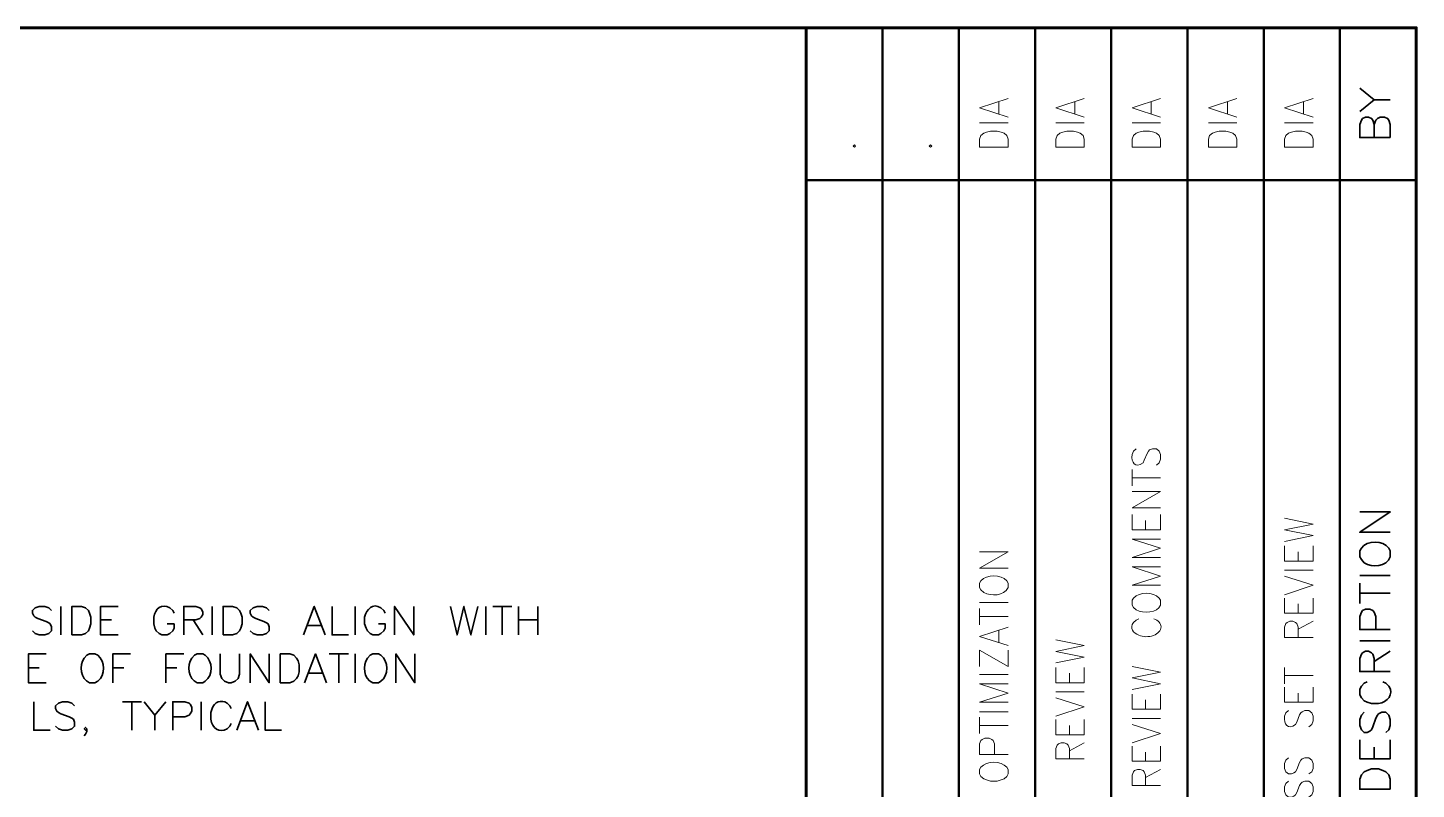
# Model space of a CAD drawing. Header units: inches. Extents: x 5 to 516, y -193 to 129.
# Drawn here: x 277.91 to 296.12, y 85.48 to 95.46 of the extents above; entities that cross this region are included whole.
import ezdxf

# ---------------------------------------------------------------- set-up
doc = ezdxf.new("R2010")
doc.units = ezdxf.units.IN
doc.header["$MEASUREMENT"] = 0
doc.layers.add('PDF2_Geometry', color=7, linetype='Continuous')

msp = doc.modelspace()

# ---------------------------------------------------------------- linework, layer by layer
at = {"layer": 'PDF2_Geometry', "lineweight": 60}
for points in [[(296.1186862, 5.4634085), (296.1186862, 95.4634157), (161.1186754, 95.4634157), (161.1186754, 5.4634085)], [(288.1186855, 95.4634157), (288.1186855, 5.4634085)]]:
    msp.add_lwpolyline(points, dxfattribs=at)
at = {"layer": 'PDF2_Geometry', "lineweight": 50}
for points in [[(289.1186856, 95.4634157), (289.1186856, 76.4634142)], [(290.1186857, 95.4634157), (290.1186857, 76.4634142)], [(291.1186858, 95.4634157), (291.1186858, 76.4634142)], [(292.1186859, 95.4634157), (292.1186859, 76.4634142)], [(293.1186859, 95.4634157), (293.1186859, 76.4634142)], [(294.118686, 95.4634157), (294.118686, 76.4634142)], [(295.1186861, 95.4634157), (295.1186861, 76.4634142)], [(288.1186855, 93.4634155), (296.1186862, 93.4634155)]]:
    msp.add_lwpolyline(points, dxfattribs=at)
at = {"layer": 'PDF2_Geometry', "lineweight": 15}
for points in [[(290.7653524, 94.2934191), (290.392019, 94.4134192), (290.7653524, 94.5367525)], [(291.7653525, 94.2934191), (291.3920191, 94.4134192), (291.7653525, 94.5367525)], [(292.7653525, 94.2934191), (292.3920192, 94.4134192), (292.7653525, 94.5367525)], [(293.7653526, 94.2934191), (293.3920193, 94.4134192), (293.7653526, 94.5367525)], [(294.7653527, 94.2934191), (294.3920193, 94.4134192), (294.7653527, 94.5367525)], [(290.642019, 94.3367541), (290.642019, 94.4900875)], [(291.6420191, 94.3367541), (291.6420191, 94.4900875)], [(292.6420191, 94.3367541), (292.6420191, 94.4900875)], [(293.6420192, 94.3367541), (293.6420192, 94.4900875)], [(294.6420193, 94.3367541), (294.6420193, 94.4900875)], [(290.392019, 94.2167522), (290.7653523, 94.2167522)], [(291.392019, 94.2167522), (291.7653524, 94.2167522)], [(292.3920191, 94.2167522), (292.7653525, 94.2167522)], [(293.3920192, 94.2167522), (293.7653526, 94.2167522)], [(294.3920193, 94.2167522), (294.7653526, 94.2167522)], [(292.4453528, 89.9434161), (292.4086862, 89.9134161), (292.3920195, 89.8667494)], [(292.5353528, 89.7600827), (292.5520195, 89.7934161), (292.5886862, 89.8834161), (292.6053528, 89.9134161), (292.6220195, 89.9300827), (292.6586862, 89.9434161), (292.7120195, 89.9434161), (292.7486862, 89.9134161), (292.7653528, 89.8667494), (292.7653528, 89.8067494), (292.7486862, 89.7600827), (292.7120195, 89.7300827)], [(292.3920191, 89.4567556), (292.3920191, 89.670089)], [(292.3920191, 89.563418), (292.7653525, 89.563418)], [(292.7653525, 89.170087), (292.3920192, 89.170087), (292.7653525, 89.3834204), (292.3920192, 89.3834204)], [(292.7653525, 89.0800819), (292.7653525, 88.8800818), (292.3920192, 88.8800818), (292.3920192, 89.0800819)], [(292.5686854, 88.8800818), (292.5686854, 89.0034152)], [(294.3920193, 88.7300846), (294.7653526, 88.8067512), (294.3920193, 88.8800846), (294.7653526, 88.9567512), (294.3920193, 89.0334179)], [(292.7653525, 88.5167531), (292.3920192, 88.5167531), (292.7653525, 88.6400864), (292.3920192, 88.7600865), (292.7653525, 88.7600865)], [(290.7653524, 88.3800818), (290.392019, 88.3800818), (290.7653524, 88.5934152), (290.392019, 88.5934152)], [(294.7653527, 88.6700883), (294.7653527, 88.4700883), (294.3920193, 88.4700883), (294.3920193, 88.6700883)], [(294.5686855, 88.4700883), (294.5686855, 88.5934217)], [(292.7653525, 88.1534176), (292.3920192, 88.1534176), (292.7653525, 88.2734176), (292.3920192, 88.3967509), (292.7653525, 88.3967509)], [(294.3920193, 88.3500864), (294.7653526, 88.3500864)], [(290.4086856, 88.2134222), (290.392019, 88.1834222), (290.392019, 88.1234222), (290.4086856, 88.0934222), (290.4453523, 88.0600888)], [(290.7653523, 88.1234222), (290.7653523, 88.1834222), (290.7486856, 88.2134222)], [(294.3920193, 88.0300859), (294.7653526, 88.1534192), (294.3920193, 88.2734192)], [(292.4086858, 87.9867479), (292.3920191, 87.9567479), (292.3920191, 87.8934146), (292.4086858, 87.8634146), (292.4453525, 87.8334146)], [(292.7653525, 87.8934146), (292.7653525, 87.9567479), (292.7486858, 87.9867479)], [(294.7653527, 87.9867555), (294.7653527, 87.7900888), (294.3920193, 87.7900888), (294.3920193, 87.9867555)], [(290.392019, 87.9267533), (290.7653523, 87.9267533)], [(290.392019, 87.6367549), (290.392019, 87.8500883)], [(294.5686855, 87.7900888), (294.5686855, 87.9100888)], [(290.392019, 87.7434173), (290.7653523, 87.7434173)], [(290.7653524, 87.3634191), (290.392019, 87.4834191), (290.7653524, 87.6067525)], [(292.4820188, 87.7134151), (292.4453522, 87.6967484), (292.4086855, 87.6667484)], [(294.7653527, 87.4700882), (294.3920193, 87.4700882), (294.3920193, 87.6067549), (294.408686, 87.6534216), (294.4253527, 87.6667549), (294.4620193, 87.6834216), (294.498686, 87.6834216), (294.5353527, 87.6667549), (294.5520194, 87.6534216), (294.568686, 87.6067549), (294.568686, 87.4700882)], [(294.5686855, 87.5767506), (294.7653522, 87.6834173)], [(290.642019, 87.4100839), (290.642019, 87.5600839)], [(291.392019, 87.1367549), (291.7653524, 87.2100882), (291.392019, 87.2867549), (291.7653524, 87.3634216), (291.392019, 87.4400882)], [(290.7653524, 87.3034167), (290.7653524, 87.0900833), (290.392019, 87.3034167), (290.392019, 87.0900833)], [(291.7653525, 87.0767519), (291.7653525, 86.8767519), (291.3920191, 86.8767519), (291.3920191, 87.0767519)], [(292.3920191, 86.7867521), (292.7653525, 86.8634188), (292.3920191, 86.9400855), (292.7653525, 87.0134188), (292.3920191, 87.0900855)], [(294.3920193, 86.8634191), (294.3920193, 87.0767524)], [(290.392019, 86.983421), (290.7653523, 86.983421)], [(291.5686853, 86.8767519), (291.5686853, 87.0000852)], [(294.3920193, 86.9700882), (294.7653526, 86.9700882)], [(290.7653524, 86.6200855), (290.392019, 86.6200855), (290.7653524, 86.7400855), (290.392019, 86.8634188), (290.7653524, 86.8634188)], [(291.392019, 86.75675), (291.7653524, 86.75675)], [(292.7653525, 86.7267524), (292.7653525, 86.5300857), (292.3920192, 86.5300857), (292.3920192, 86.7267524)], [(294.7653527, 86.8167521), (294.7653527, 86.6200855), (294.3920193, 86.6200855), (294.3920193, 86.8167521)], [(294.5686855, 86.6200855), (294.5686855, 86.7400855)], [(291.392019, 86.4367494), (291.7653524, 86.5600827), (291.392019, 86.6800828)], [(292.5686854, 86.5300857), (292.5686854, 86.6500857)], [(294.445353, 86.5134164), (294.4086863, 86.4834163), (294.3920196, 86.4367497)], [(294.535353, 86.330083), (294.5520197, 86.360083), (294.5886863, 86.4534163), (294.605353, 86.4834163), (294.6220197, 86.4967497), (294.6586863, 86.5134164), (294.7120197, 86.5134164), (294.7486863, 86.4834163), (294.765353, 86.4367497), (294.765353, 86.3767497), (294.7486863, 86.330083), (294.7120197, 86.300083)], [(290.392019, 86.4967538), (290.7653523, 86.4967538)], [(290.392019, 86.2100852), (290.392019, 86.4234185)], [(291.7653525, 86.3934158), (291.7653525, 86.1934158), (291.3920191, 86.1934158), (291.3920191, 86.3934158)], [(292.3920191, 86.406754), (292.7653525, 86.406754)], [(292.3920191, 86.0900833), (292.7653525, 86.2100833), (292.3920191, 86.3300833)], [(290.392019, 86.3167543), (290.7653523, 86.3167543)], [(290.7653524, 85.9367494), (290.392019, 85.9367494), (290.392019, 86.073416), (290.4086857, 86.1200827), (290.4253524, 86.133416), (290.462019, 86.1500827), (290.5153524, 86.1500827), (290.552019, 86.133416), (290.5686857, 86.1200827), (290.5886857, 86.073416), (290.5886857, 85.9367494)], [(291.5686853, 86.1934158), (291.5686853, 86.3167491)], [(291.7653525, 85.8767518), (291.3920191, 85.8767518), (291.3920191, 86.0134185), (291.4086858, 86.0567518), (291.4253524, 86.0734185), (291.4620191, 86.0900852), (291.4986858, 86.0900852), (291.5353524, 86.0734185), (291.5520191, 86.0567518), (291.5686858, 86.0134185), (291.5686858, 85.8767518)], [(291.5686853, 85.9834209), (291.765352, 86.0900876)], [(292.7653525, 86.0434163), (292.7653525, 85.8467496), (292.3920192, 85.8467496), (292.3920192, 86.0434163)], [(292.5686854, 85.8467496), (292.5686854, 85.9667496)], [(294.445353, 85.8900846), (294.4086863, 85.8600846), (294.3920196, 85.8167513), (294.3920196, 85.7534179), (294.4086863, 85.7100846), (294.445353, 85.6800846), (294.4820197, 85.6800846), (294.515353, 85.6934179), (294.535353, 85.7100846), (294.5520197, 85.7400846), (294.5886863, 85.8300846), (294.605353, 85.8600846), (294.6220197, 85.8767513), (294.6586863, 85.8900846), (294.7120197, 85.8900846), (294.7486863, 85.8600846), (294.765353, 85.8167513), (294.765353, 85.7534179), (294.7486863, 85.7100846), (294.7120197, 85.6800846)], [(290.4086856, 85.770083), (290.392019, 85.740083), (290.392019, 85.680083), (290.4086856, 85.6467496), (290.4453523, 85.6167496), (290.482019, 85.6034163), (290.5353523, 85.5867496), (290.622019, 85.5867496), (290.6753523, 85.6034163), (290.712019, 85.6167496), (290.7486856, 85.6467496), (290.7653523, 85.680083), (290.7653523, 85.740083), (290.7486856, 85.770083)], [(292.7653525, 85.5267491), (292.3920192, 85.5267491), (292.3920192, 85.6634157), (292.4086858, 85.7100824), (292.4253525, 85.7234157), (292.4620192, 85.7400824), (292.4986859, 85.7400824), (292.5353525, 85.7234157), (292.5520192, 85.7100824), (292.5686859, 85.6634157), (292.5686859, 85.5267491)], [(292.5686854, 85.6334182), (292.7653521, 85.7400849)], [(294.445353, 85.5867534), (294.4086863, 85.5567534), (294.3920196, 85.5100867), (294.3920196, 85.4500867), (294.4086863, 85.4067534), (294.445353, 85.3767534), (294.4820197, 85.3767534), (294.515353, 85.3900867), (294.535353, 85.4067534), (294.5520197, 85.4367534), (294.5886863, 85.5267534), (294.605353, 85.5567534), (294.6220197, 85.5734201), (294.6586863, 85.5867534), (294.7120197, 85.5867534), (294.7486863, 85.5567534), (294.765353, 85.5100867), (294.765353, 85.4500867), (294.7486863, 85.4067534), (294.7120197, 85.3767534)]]:
    msp.add_lwpolyline(points, dxfattribs=at)
at = {"layer": 'PDF2_Geometry', "lineweight": 35}
for points in [[(295.3786857, 94.6734173), (295.5686857, 94.5200839)], [(295.3786857, 94.3667495), (295.5686857, 94.5200828), (295.7786857, 94.5200828)], [(295.7786864, 94.0234199), (295.3786864, 94.0234199), (295.3786864, 94.1967533), (295.3986864, 94.25342), (295.4153531, 94.27342), (295.4553531, 94.2900866), (295.4920197, 94.2900866), (295.5320197, 94.27342), (295.5486864, 94.25342), (295.5686864, 94.1967533), (295.5686864, 94.0234199)], [(295.5686856, 94.196753), (295.5886856, 94.2534197), (295.6086856, 94.2734197), (295.6453523, 94.2900864), (295.702019, 94.2900864), (295.742019, 94.2734197), (295.7586856, 94.2534197), (295.7786856, 94.196753), (295.7786856, 94.0234197)], [(295.7786864, 88.8500865), (295.3786864, 88.8500865), (295.7786864, 89.1167531), (295.3786864, 89.1167531)], [(295.3986857, 88.6400826), (295.3786857, 88.603416), (295.3786857, 88.5267493), (295.3986857, 88.4900826), (295.4353524, 88.4500826)], [(295.7786857, 88.5267493), (295.7786857, 88.603416), (295.7586857, 88.6400826)], [(295.3786857, 88.2800859), (295.7786857, 88.2800859)], [(295.3786857, 87.9167503), (295.3786857, 88.183417)], [(295.3786857, 88.050085), (295.7786857, 88.050085)], [(278.2186841, 87.8234208), (278.1820174, 87.8600875), (278.1286841, 87.8767541), (278.0586841, 87.8767541), (278.0053507, 87.8600875), (277.968684, 87.8234208), (277.968684, 87.7900875), (277.9853507, 87.7534208), (278.0053507, 87.7367541), (278.0386841, 87.7167541), (278.1486841, 87.6800875), (278.1820174, 87.6634208), (278.2020174, 87.6467541), (278.2186841, 87.6100874), (278.2186841, 87.5567541), (278.1820174, 87.5200874), (278.1286841, 87.5034208), (278.0586841, 87.5034208), (278.0053507, 87.5200874), (277.968684, 87.5567541)], [(278.3420192, 87.876752), (278.3420192, 87.5034186)], [(279.0920184, 87.5034202), (278.8620184, 87.5034202), (278.8620184, 87.8767536), (279.0920184, 87.8767536)], [(279.8253516, 87.7900888), (279.8086849, 87.8234222), (279.7720183, 87.8600888)], [(279.9520182, 87.5034202), (279.9520182, 87.8767536), (280.1120182, 87.8767536), (280.1653516, 87.8600869), (280.1820182, 87.8434203), (280.2020182, 87.8067536), (280.2020182, 87.7700869), (280.1820182, 87.7367536), (280.1653516, 87.7167536), (280.1120182, 87.7000869), (279.9520182, 87.7000869)], [(280.3253517, 87.876752), (280.3253517, 87.5034186)], [(281.0753517, 87.8234208), (281.038685, 87.8600875), (280.9853517, 87.8767541), (280.9153517, 87.8767541), (280.8620184, 87.8600875), (280.8253517, 87.8234208), (280.8253517, 87.7900875), (280.8420184, 87.7534208), (280.8620184, 87.7367541), (280.898685, 87.7167541), (281.0053517, 87.6800875), (281.038685, 87.6634208), (281.058685, 87.6467541), (281.0753517, 87.6100874), (281.0753517, 87.5567541), (281.038685, 87.5200874), (280.9853517, 87.5034208), (280.9153517, 87.5034208), (280.8620184, 87.5200874), (280.8253517, 87.5567541)], [(281.5220189, 87.5034202), (281.6653522, 87.8767536), (281.8086856, 87.5034202)], [(281.8986838, 87.876752), (281.8986838, 87.5034186), (282.1120172, 87.5034186)], [(282.2020184, 87.876752), (282.2020184, 87.5034186)], [(282.5953527, 87.7900888), (282.5753527, 87.8234222), (282.538686, 87.8600888)], [(282.7186844, 87.5034202), (282.7186844, 87.8767536), (282.9686844, 87.5034202), (282.9686844, 87.8767536)], [(283.4520185, 87.876752), (283.5386852, 87.5034186), (283.6286852, 87.876752), (283.7186852, 87.5034186), (283.8086852, 87.876752)], [(283.9153517, 87.876752), (283.9153517, 87.5034186)], [(284.0053514, 87.876752), (284.2553514, 87.876752)], [(284.1286848, 87.876752), (284.1286848, 87.5034186)], [(284.345352, 87.876752), (284.345352, 87.5034186)], [(284.595352, 87.876752), (284.595352, 87.5034186)], [(295.7786864, 87.5734208), (295.3786864, 87.5734208), (295.3786864, 87.7467541), (295.3986864, 87.8034208), (295.4153531, 87.8234208), (295.4553531, 87.8400875), (295.5120197, 87.8400875), (295.5486864, 87.8234208), (295.5686864, 87.8034208), (295.5886864, 87.7467541), (295.5886864, 87.5734208)], [(278.8620184, 87.7000823), (279.0053517, 87.7000823)], [(279.5586849, 87.7367555), (279.5586849, 87.6467555), (279.5753516, 87.5934221), (279.5920183, 87.5567555), (279.6286849, 87.5200888), (279.6653516, 87.5034221), (279.7353516, 87.5034221), (279.7720183, 87.5200888), (279.8086849, 87.5567555), (279.8253516, 87.5934221), (279.8253516, 87.6467555), (279.7353516, 87.6467555)], [(280.0753516, 87.7000823), (280.2020183, 87.5034156)], [(281.5753518, 87.6267519), (281.7553518, 87.6267519)], [(282.3253527, 87.7367555), (282.3253527, 87.6467555), (282.3453527, 87.5934221), (282.3620194, 87.5567555), (282.398686, 87.5200888), (282.4320194, 87.5034221), (282.5053527, 87.5034221), (282.538686, 87.5200888), (282.5753527, 87.5567555), (282.5953527, 87.5934221), (282.5953527, 87.6467555), (282.5053527, 87.6467555)], [(284.345352, 87.7000823), (284.595352, 87.7000823)], [(295.3786857, 87.4234167), (295.7786857, 87.4234167)], [(278.1486845, 86.8767519), (277.9153512, 86.8767519), (277.9153512, 87.2534186), (278.1486845, 87.2534186)], [(278.8253508, 87.2367535), (278.7886841, 87.2534202), (278.7186841, 87.2534202), (278.6820174, 87.2367535), (278.6486841, 87.2000869)], [(279.0220187, 86.8767519), (279.0220187, 87.2534186), (279.255352, 87.2534186)], [(279.7186842, 86.8767519), (279.7186842, 87.2534186), (279.9520175, 87.2534186)], [(280.2353512, 87.2367535), (280.2020178, 87.2534202), (280.1286845, 87.2534202), (280.0920178, 87.2367535), (280.0586845, 87.2000869)], [(280.4320191, 87.2534202), (280.4320191, 86.9867535), (280.4520191, 86.9300868), (280.4853524, 86.8967535), (280.5386857, 86.8767535), (280.5753524, 86.8767535), (280.6286858, 86.8967535), (280.6653524, 86.9300868), (280.6820191, 86.9867535), (280.6820191, 87.2534202)], [(280.8253517, 86.8767519), (280.8253517, 87.2534186), (281.0753517, 86.8767519), (281.0753517, 87.2534186)], [(281.5386849, 86.8767519), (281.6820182, 87.2534186), (281.8253516, 86.8767519)], [(281.8620186, 87.2534202), (282.1120187, 87.2534202)], [(281.9853504, 87.2534202), (281.9853504, 86.8767535)], [(282.2020184, 87.2534202), (282.2020184, 86.8767535)], [(282.5386859, 87.2367535), (282.5053526, 87.2534202), (282.4320192, 87.2534202), (282.3986859, 87.2367535), (282.3620192, 87.2000869)], [(282.7353504, 86.8767519), (282.7353504, 87.2534186), (282.9853504, 86.8767519), (282.9853504, 87.2534186)], [(295.7786864, 87.0234194), (295.3786864, 87.0234194), (295.3786864, 87.1934194), (295.3986864, 87.2500861), (295.4153531, 87.2700861), (295.4553531, 87.2900861), (295.4920197, 87.2900861), (295.5320197, 87.2700861), (295.5486864, 87.2500861), (295.5686864, 87.1934194), (295.5686864, 87.0234194)], [(295.5686856, 87.1567541), (295.7786856, 87.2900874)], [(277.9153512, 87.0734207), (278.0586845, 87.0734207)], [(279.0220187, 87.0734207), (279.165352, 87.0734207)], [(279.7186842, 87.0734207), (279.8620175, 87.0734207)], [(278.7186841, 86.8767535), (278.7886841, 86.8767535), (278.8253508, 86.8967535)], [(280.1286845, 86.8767535), (280.2020178, 86.8767535), (280.2353512, 86.8967535)], [(281.5953526, 87.0034202), (281.7720193, 87.0034202)], [(282.4320192, 86.8767535), (282.5053526, 86.8767535), (282.5386859, 86.8967535)], [(295.4753527, 86.8900847), (295.4353527, 86.8700847), (295.398686, 86.8300847), (295.378686, 86.793418), (295.378686, 86.7167513), (295.398686, 86.6800847), (295.4353527, 86.6400847), (295.4753527, 86.623418), (295.5320194, 86.603418), (295.6253527, 86.603418)], [(295.758686, 86.8300847), (295.7220194, 86.8700847), (295.6820194, 86.8900847)], [(277.98535, 86.6267519), (277.98535, 86.2534185), (278.2020167, 86.2534185)], [(278.5220186, 86.5734207), (278.485352, 86.6100874), (278.4320186, 86.626754), (278.3620186, 86.626754), (278.3086853, 86.6100874), (278.2720186, 86.5734207), (278.2720186, 86.5400874), (278.2886853, 86.5034207), (278.3086853, 86.486754), (278.3420186, 86.466754), (278.4520186, 86.4300874), (278.485352, 86.4134207), (278.505352, 86.396754), (278.5220186, 86.3600873), (278.5220186, 86.306754), (278.485352, 86.2700873), (278.4320186, 86.2534207), (278.3620186, 86.2534207), (278.3086853, 86.2700873), (278.2720186, 86.306754)], [(279.1486836, 86.6267519), (279.3986836, 86.6267519)], [(279.2720187, 86.6267519), (279.2720187, 86.2534185)], [(279.432019, 86.6267519), (279.5753523, 86.4500852), (279.5753523, 86.2534185)], [(279.7186842, 86.6267519), (279.5753508, 86.4500852)], [(279.8086839, 86.2534201), (279.8086839, 86.6267535), (279.9686839, 86.6267535), (280.0220173, 86.6100868), (280.0386839, 86.5934202), (280.0586839, 86.5567535), (280.0586839, 86.5034201), (280.0386839, 86.4667535), (280.0220173, 86.4500868), (279.9686839, 86.4300868), (279.8086839, 86.4300868)], [(280.1820191, 86.6267519), (280.1820191, 86.2534185)], [(280.3253517, 86.5400887), (280.308685, 86.4867554), (280.308685, 86.3967554)], [(280.5753517, 86.5400887), (280.558685, 86.5734221), (280.5220183, 86.6100887)], [(280.6486837, 86.2534201), (280.7886837, 86.6267535), (280.9320171, 86.2534201)], [(281.0220188, 86.6267519), (281.0220188, 86.2534185), (281.2353522, 86.2534185)], [(280.5220183, 86.2700887), (280.558685, 86.3067554), (280.5753517, 86.343422)], [(280.7020183, 86.3767518), (280.878685, 86.3767518)], [(295.4353526, 86.4900874), (295.398686, 86.4500874), (295.378686, 86.3934207), (295.378686, 86.316754), (295.398686, 86.2600873), (295.4353526, 86.2234207), (295.4753526, 86.2234207), (295.5120193, 86.2400873), (295.5320193, 86.2600873), (295.548686, 86.296754), (295.588686, 86.4134207), (295.608686, 86.4500874), (295.6253526, 86.4700874), (295.6653526, 86.4900874), (295.7220193, 86.4900874), (295.758686, 86.4500874), (295.778686, 86.3934207), (295.778686, 86.316754), (295.758686, 86.2600873), (295.7220193, 86.2234207)], [(278.6820189, 86.2700827), (278.6653523, 86.2534161), (278.6486856, 86.2700827), (278.6653523, 86.2900827), (278.6820189, 86.2700827), (278.6820189, 86.2367494), (278.6653523, 86.2000827), (278.6486856, 86.1800827)], [(295.7786864, 86.1267483), (295.7786864, 85.8800816), (295.3786864, 85.8800816), (295.3786864, 86.1267483)], [(295.5686856, 85.8800816), (295.5686856, 86.0300816)]]:
    msp.add_lwpolyline(points, dxfattribs=at)
at = {"layer": 'PDF2_Geometry', "lineweight": 15}
for points in [[(290.7653524, 93.8967516), (290.392019, 93.8967516), (290.392019, 94.0034183), (290.4086857, 94.050085), (290.4453524, 94.080085), (290.482019, 94.0967516), (290.5353524, 94.110085), (290.622019, 94.110085), (290.6753524, 94.0967516), (290.712019, 94.080085), (290.7486857, 94.050085), (290.7653524, 94.0034183)], [(291.7653525, 93.8967516), (291.3920191, 93.8967516), (291.3920191, 94.0034183), (291.4086858, 94.050085), (291.4453524, 94.080085), (291.4820191, 94.0967516), (291.5353524, 94.110085), (291.6220191, 94.110085), (291.6753525, 94.0967516), (291.7120191, 94.080085), (291.7486858, 94.050085), (291.7653525, 94.0034183)], [(292.7653525, 93.8967516), (292.3920192, 93.8967516), (292.3920192, 94.0034183), (292.4086858, 94.050085), (292.4453525, 94.080085), (292.4820192, 94.0967516), (292.5353525, 94.110085), (292.6220192, 94.110085), (292.6753525, 94.0967516), (292.7120192, 94.080085), (292.7486859, 94.050085), (292.7653525, 94.0034183)], [(293.7653526, 93.8967516), (293.3920193, 93.8967516), (293.3920193, 94.0034183), (293.4086859, 94.050085), (293.4453526, 94.080085), (293.4820193, 94.0967516), (293.5353526, 94.110085), (293.6220193, 94.110085), (293.6753526, 94.0967516), (293.7120193, 94.080085), (293.748686, 94.050085), (293.7653526, 94.0034183)], [(294.7653527, 93.8967516), (294.3920193, 93.8967516), (294.3920193, 94.0034183), (294.408686, 94.050085), (294.4453527, 94.080085), (294.4820193, 94.0967516), (294.5353527, 94.110085), (294.6220194, 94.110085), (294.6753527, 94.0967516), (294.7120194, 94.080085), (294.748686, 94.050085), (294.7653527, 94.0034183)], [(288.7320185, 93.913421), (288.7486852, 93.8967543), (288.7653519, 93.913421), (288.7486852, 93.9267543)], [(289.7320186, 93.913421), (289.7486853, 93.8967543), (289.765352, 93.913421), (289.7486853, 93.9267543)]]:
    msp.add_lwpolyline(points, close=True, dxfattribs=at)
at = {"layer": 'PDF2_Geometry', "lineweight": 35}
for points in [[(278.4853501, 87.5034202), (278.4853501, 87.8767536), (278.6120168, 87.8767536), (278.6653501, 87.8600869), (278.7020168, 87.8234203), (278.7186834, 87.7900869), (278.7353501, 87.7367536), (278.7353501, 87.6467536), (278.7186834, 87.5934202), (278.7020168, 87.5567536), (278.6653501, 87.5200869), (278.6120168, 87.5034202)], [(280.4686842, 87.5034202), (280.4686842, 87.8767536), (280.5920176, 87.8767536), (280.6486843, 87.8600869), (280.6820176, 87.8234203), (280.7020176, 87.7900869), (280.7186843, 87.7367536), (280.7186843, 87.6467536), (280.7020176, 87.5934202), (280.6820176, 87.5567536), (280.6486843, 87.5200869), (280.5920176, 87.5034202)], [(281.2186843, 86.8767519), (281.2186843, 87.2534186), (281.345351, 87.2534186), (281.3986843, 87.2367519), (281.4320177, 87.2000852), (281.4520177, 87.1634186), (281.4686843, 87.1100852), (281.4686843, 87.0200852), (281.4520177, 86.9667519), (281.4320177, 86.9300852), (281.3986843, 86.8967519), (281.345351, 86.8767519)], [(295.7786864, 85.4800843), (295.3786864, 85.4800843), (295.3786864, 85.6134176), (295.3986864, 85.6700843), (295.4353531, 85.706751), (295.4753531, 85.726751), (295.5320197, 85.746751), (295.6253531, 85.746751), (295.6820197, 85.726751), (295.7220198, 85.706751), (295.7586864, 85.6700843), (295.7786864, 85.6134176)]]:
    msp.add_lwpolyline(points, close=True, dxfattribs=at)
at = {"layer": 'PDF2_Geometry', "lineweight": 15}
msp.add_ellipse((292.5911987, 87.6019577), major_axis=(0.1806442, 0.014602), ratio=0.6702584909, start_param=4.0103627305, end_param=7.3160234699, dxfattribs=at)
for points in [[(292.3920195, 89.8667494), (292.3782417, 89.7650272), (292.4343528, 89.6785272), (292.5353528, 89.7600827)], [(290.7486856, 88.2134222), (290.6736301, 88.2973666), (290.4837412, 88.2973666), (290.4086856, 88.2134222)], [(290.4453523, 88.0600888), (290.5455745, 88.0099222), (290.7096856, 88.0094777), (290.7653523, 88.1234222)], [(292.7486858, 87.9867479), (292.6612969, 88.0704146), (292.4960747, 88.0704146), (292.4086858, 87.9867479)], [(292.4453525, 87.8334146), (292.5403525, 87.7797479), (292.7237414, 87.7919701), (292.7653525, 87.8934146)], [(292.4086855, 87.6667484), (292.3545188, 87.593304), (292.4074633, 87.5236373), (292.4820188, 87.5000817)], [(294.3920196, 86.4367497), (294.3782419, 86.3350274), (294.434353, 86.2485274), (294.535353, 86.330083)], [(290.7486856, 85.770083), (290.6736301, 85.8540274), (290.4837412, 85.8540274), (290.4086856, 85.770083)]]:
    msp.add_open_spline(points, degree=3, dxfattribs=at)
at = {"layer": 'PDF2_Geometry', "lineweight": 35}
for points in [[(295.7586857, 88.6400826), (295.6832413, 88.7464715), (295.4741302, 88.7464715), (295.3986857, 88.6400826)], [(295.4353524, 88.4500826), (295.5394635, 88.3824715), (295.7302413, 88.3950826), (295.7786857, 88.5267493)], [(279.7720183, 87.8600888), (279.6655738, 87.921311), (279.576796, 87.8454777), (279.5586849, 87.7367555)], [(282.538686, 87.8600888), (282.4315749, 87.9260333), (282.3491305, 87.8386999), (282.3253527, 87.7367555)], [(278.8253508, 86.8967535), (278.9297397, 86.9749757), (278.9254619, 87.1563091), (278.8253508, 87.2367535)], [(280.2353512, 86.8967535), (280.3397401, 86.9749757), (280.3354623, 87.1563091), (280.2353512, 87.2367535)], [(282.5386859, 86.8967535), (282.6429637, 86.9644757), (282.6395192, 87.1658646), (282.5386859, 87.2367535)], [(278.6486841, 87.2000869), (278.5789063, 87.1025869), (278.5982952, 86.9224202), (278.7186841, 86.8767535)], [(280.0586845, 87.2000869), (279.9889067, 87.1025869), (280.0082956, 86.9224202), (280.1286845, 86.8767535)], [(282.3620192, 87.2000869), (282.294797, 87.0962535), (282.3105192, 86.9313091), (282.4320192, 86.8767535)], [(295.6253527, 86.603418), (295.7379638, 86.6231958), (295.8333527, 86.7220291), (295.758686, 86.8300847)], [(280.5220183, 86.6100887), (280.447185, 86.6579776), (280.353685, 86.6223665), (280.3253517, 86.5400887)], [(280.308685, 86.3967554), (280.3275739, 86.2851998), (280.4120739, 86.2086998), (280.5220183, 86.2700887)]]:
    msp.add_open_spline(points, degree=3, dxfattribs=at)

doc.saveas('drawing.dxf')
